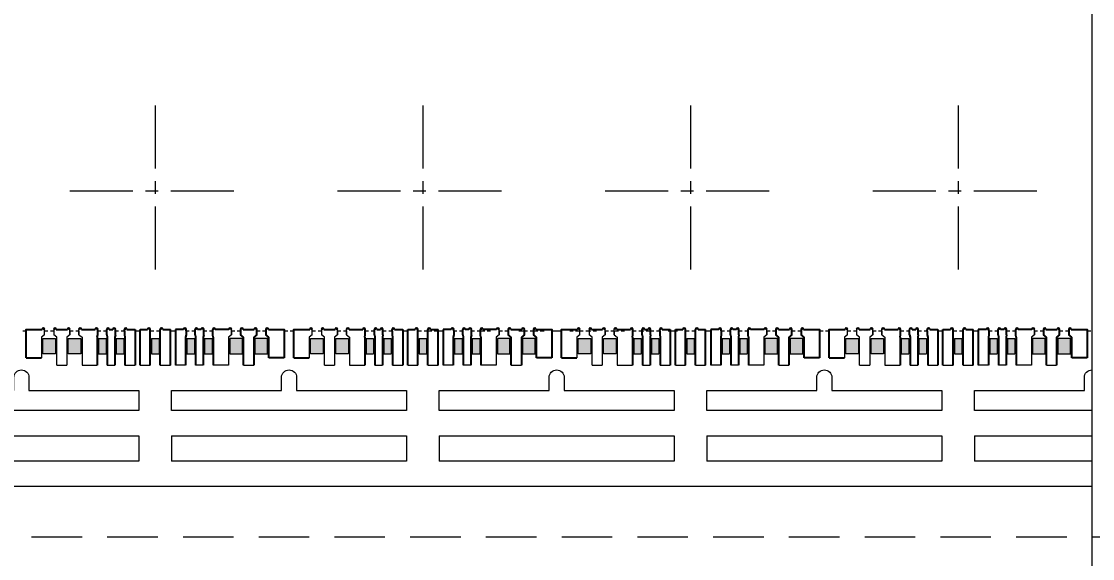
# Model space of a CAD drawing. Header units: millimetres. Extents: x 4026 to 4299, y 1527 to 1783.
# Drawn here: x 4145.64 to 4166.86, y 1671.79 to 1682.42 of the extents above; entities that cross this region are included whole.
import ezdxf

# ---------------------------------------------------------------- set-up
doc = ezdxf.new("R2010")
doc.units = ezdxf.units.MM
doc.linetypes.add('CENTER', pattern=[2, 1.25, -0.25, 0.25, -0.25])
doc.linetypes.add('HIDDEN', pattern=[0.375, 0.25, -0.125])
for name, color, linetype in [('1', 7, 'Continuous'), ('1D', 4, 'Continuous'), ('中心线', 1, 'CENTER')]:
    doc.layers.add(name, color=color, linetype=linetype)
doc.layers.add('AM_8', color=3, linetype='Continuous', lineweight=15)

msp = doc.modelspace()

# ---------------------------------------------------------------- hatches: boundary and pattern name
at = {"layer": 'AM_8', "linetype": 'ByBlock'}
h = msp.add_hatch(dxfattribs=at)
h.set_pattern_fill('GLASS', color=3, scale=0.002)
h.set_pattern_definition([(236.3099, (47.73048, 0.03556), (-0.050800067793, -0.101599977535), [0.018316194, -0.1648457968]), (236.3099, (47.731496, 0.032512), (-0.050800067793, -0.101599977535), [0.0109897164, -0.1721722744]), (236.3099, (47.7254, 0.032512), (-0.050800067793, -0.101599977535), [0.0109897164, -0.1721722744])])
h.paths.add_polyline_path([(4146.0681, 1675.8464), (4146.0681, 1676.1464), (4146.3181, 1676.1464), (4146.3181, 1675.8464)])
h.paths.add_polyline_path([(4146.5681, 1675.8464), (4146.5681, 1676.1464), (4146.8181, 1676.1464), (4146.8181, 1675.8464)])
h.paths.add_polyline_path([(4149.7681, 1676.1464), (4149.7681, 1675.8464), (4150.0181, 1675.8464), (4150.0181, 1676.1464)])
h.paths.add_polyline_path([(4150.2681, 1676.1464), (4150.2681, 1675.8464), (4150.5181, 1675.8464), (4150.5181, 1676.1464)])
h.paths.add_polyline_path([(4147.1681, 1676.1464), (4147.1681, 1675.8464), (4147.3181, 1675.8464), (4147.3181, 1676.1464)])
h.paths.add_polyline_path([(4147.5181, 1676.1464), (4147.5181, 1675.8464), (4147.6681, 1675.8464), (4147.6681, 1676.1464)])
h.paths.add_polyline_path([(4149.2681, 1676.1464), (4149.2681, 1675.8464), (4149.4181, 1675.8464), (4149.4181, 1676.1464)])
h.paths.add_polyline_path([(4148.9181, 1676.1464), (4148.9181, 1675.8464), (4149.0681, 1675.8464), (4149.0681, 1676.1464)])
h.paths.add_polyline_path([(4148.2181, 1676.1464), (4148.2181, 1675.8464), (4148.3681, 1675.8464), (4148.3681, 1676.1464)])
h = msp.add_hatch(dxfattribs=at)
h.set_pattern_fill('GLASS', color=3, scale=0.002)
h.set_pattern_definition([(236.3099, (53.03048, 0.03556), (-0.050800067793, -0.101599977535), [0.018316194, -0.1648457968]), (236.3099, (53.031496, 0.032512), (-0.050800067793, -0.101599977535), [0.0109897164, -0.1721722744]), (236.3099, (53.0254, 0.032512), (-0.050800067793, -0.101599977535), [0.0109897164, -0.1721722744])])
h.paths.add_polyline_path([(4151.3681, 1675.8464), (4151.3681, 1676.1464), (4151.6181, 1676.1464), (4151.6181, 1675.8464)])
h.paths.add_polyline_path([(4151.8681, 1675.8464), (4151.8681, 1676.1464), (4152.1181, 1676.1464), (4152.1181, 1675.8464)])
h.paths.add_polyline_path([(4155.0681, 1676.1464), (4155.0681, 1675.8464), (4155.3181, 1675.8464), (4155.3181, 1676.1464)])
h.paths.add_polyline_path([(4155.5681, 1676.1464), (4155.5681, 1675.8464), (4155.8181, 1675.8464), (4155.8181, 1676.1464)])
h.paths.add_polyline_path([(4152.4681, 1676.1464), (4152.4681, 1675.8464), (4152.6181, 1675.8464), (4152.6181, 1676.1464)])
h.paths.add_polyline_path([(4152.8181, 1676.1464), (4152.8181, 1675.8464), (4152.9681, 1675.8464), (4152.9681, 1676.1464)])
h.paths.add_polyline_path([(4154.5681, 1676.1464), (4154.5681, 1675.8464), (4154.7181, 1675.8464), (4154.7181, 1676.1464)])
h.paths.add_polyline_path([(4154.2181, 1676.1464), (4154.2181, 1675.8464), (4154.3681, 1675.8464), (4154.3681, 1676.1464)])
h.paths.add_polyline_path([(4153.5181, 1676.1464), (4153.5181, 1675.8464), (4153.6681, 1675.8464), (4153.6681, 1676.1464)])
h = msp.add_hatch(dxfattribs=at)
h.set_pattern_fill('GLASS', color=3, scale=0.002)
h.set_pattern_definition([(236.3099, (58.33048, 0.03556), (-0.050800067793, -0.101599977535), [0.018316194, -0.1648457968]), (236.3099, (58.331496, 0.032512), (-0.050800067793, -0.101599977535), [0.0109897164, -0.1721722744]), (236.3099, (58.3254, 0.032512), (-0.050800067793, -0.101599977535), [0.0109897164, -0.1721722744])])
h.paths.add_polyline_path([(4156.6681, 1675.8464), (4156.6681, 1676.1464), (4156.9181, 1676.1464), (4156.9181, 1675.8464)])
h.paths.add_polyline_path([(4157.1681, 1675.8464), (4157.1681, 1676.1464), (4157.4181, 1676.1464), (4157.4181, 1675.8464)])
h.paths.add_polyline_path([(4160.3681, 1676.1464), (4160.3681, 1675.8464), (4160.6181, 1675.8464), (4160.6181, 1676.1464)])
h.paths.add_polyline_path([(4160.8681, 1676.1464), (4160.8681, 1675.8464), (4161.1181, 1675.8464), (4161.1181, 1676.1464)])
h.paths.add_polyline_path([(4157.7681, 1676.1464), (4157.7681, 1675.8464), (4157.9181, 1675.8464), (4157.9181, 1676.1464)])
h.paths.add_polyline_path([(4158.1181, 1676.1464), (4158.1181, 1675.8464), (4158.2681, 1675.8464), (4158.2681, 1676.1464)])
h.paths.add_polyline_path([(4159.8681, 1676.1464), (4159.8681, 1675.8464), (4160.0181, 1675.8464), (4160.0181, 1676.1464)])
h.paths.add_polyline_path([(4159.5181, 1676.1464), (4159.5181, 1675.8464), (4159.6681, 1675.8464), (4159.6681, 1676.1464)])
h.paths.add_polyline_path([(4158.8181, 1676.1464), (4158.8181, 1675.8464), (4158.9681, 1675.8464), (4158.9681, 1676.1464)])
h = msp.add_hatch(dxfattribs=at)
h.set_pattern_fill('GLASS', color=3, scale=0.002)
h.set_pattern_definition([(236.3099, (63.63048, 0.03556), (-0.050800067793, -0.101599977535), [0.018316194, -0.1648457968]), (236.3099, (63.631496, 0.032512), (-0.050800067793, -0.101599977535), [0.0109897164, -0.1721722744]), (236.3099, (63.6254, 0.032512), (-0.050800067793, -0.101599977535), [0.0109897164, -0.1721722744])])
h.paths.add_polyline_path([(4161.9681, 1675.8464), (4161.9681, 1676.1464), (4162.2181, 1676.1464), (4162.2181, 1675.8464)])
h.paths.add_polyline_path([(4162.4681, 1675.8464), (4162.4681, 1676.1464), (4162.7181, 1676.1464), (4162.7181, 1675.8464)])
h.paths.add_polyline_path([(4165.6681, 1676.1464), (4165.6681, 1675.8464), (4165.9181, 1675.8464), (4165.9181, 1676.1464)])
h.paths.add_polyline_path([(4166.1681, 1676.1464), (4166.1681, 1675.8464), (4166.4181, 1675.8464), (4166.4181, 1676.1464)])
h.paths.add_polyline_path([(4163.0681, 1676.1464), (4163.0681, 1675.8464), (4163.2181, 1675.8464), (4163.2181, 1676.1464)])
h.paths.add_polyline_path([(4163.4181, 1676.1464), (4163.4181, 1675.8464), (4163.5681, 1675.8464), (4163.5681, 1676.1464)])
h.paths.add_polyline_path([(4165.1681, 1676.1464), (4165.1681, 1675.8464), (4165.3181, 1675.8464), (4165.3181, 1676.1464)])
h.paths.add_polyline_path([(4164.8181, 1676.1464), (4164.8181, 1675.8464), (4164.9681, 1675.8464), (4164.9681, 1676.1464)])
h.paths.add_polyline_path([(4164.1181, 1676.1464), (4164.1181, 1675.8464), (4164.2681, 1675.8464), (4164.2681, 1676.1464)])

# ---------------------------------------------------------------- linework, layer by layer
at = {"lineweight": 5}
for p, q in [((4146.1031, 1676.2214, 0.0291), (4146.0431, 1676.1714, 0.0291)), ((4146.1031, 1676.2214, 0.0291), (4146.1031, 1676.3264, 0.0291)), ((4146.2831, 1676.3264, 0.0291), (4146.2831, 1676.2214, 0.0291)), ((4146.3431, 1676.1714, 0.0291), (4146.2831, 1676.2214, 0.0291)), ((4146.6031, 1676.2214, 0.0291), (4146.5431, 1676.1714, 0.0291)), ((4146.6031, 1676.2214, 0.0291), (4146.6031, 1676.3264, 0.0291)), ((4146.6031, 1676.3014, 0.0291), (4146.6031, 1676.2214, 0.0291)), ((4146.7831, 1676.2214, 0.0291), (4146.7831, 1676.3264, 0.0291)), ((4146.7831, 1676.3014, 0.0291), (4146.7831, 1676.2214, 0.0291)), ((4146.7831, 1676.2214, 0.0291), (4146.8431, 1676.1714, 0.0291)), ((4149.8031, 1676.2214, 0.0291), (4149.7431, 1676.1714, 0.0291)), ((4149.8031, 1676.2214, 0.0291), (4149.8031, 1676.3264, 0.0291)), ((4149.8031, 1676.3014, 0.0291), (4149.8031, 1676.2214, 0.0291)), ((4151.4031, 1676.2214, 0.0291), (4151.3431, 1676.1714, 0.0291)), ((4151.4031, 1676.2214, 0.0291), (4151.4031, 1676.3264, 0.0291)), ((4151.5831, 1676.3264, 0.0291), (4151.5831, 1676.2214, 0.0291)), ((4151.6431, 1676.1714, 0.0291), (4151.5831, 1676.2214, 0.0291)), ((4151.9031, 1676.2214, 0.0291), (4151.8431, 1676.1714, 0.0291)), ((4151.9031, 1676.2214, 0.0291), (4151.9031, 1676.3264, 0.0291)), ((4151.9031, 1676.3014, 0.0291), (4151.9031, 1676.2214, 0.0291)), ((4152.0831, 1676.2214, 0.0291), (4152.0831, 1676.3264, 0.0291)), ((4152.0831, 1676.3014, 0.0291), (4152.0831, 1676.2214, 0.0291)), ((4152.0831, 1676.2214, 0.0291), (4152.1431, 1676.1714, 0.0291)), ((4155.1031, 1676.2214, 0.0291), (4155.0431, 1676.1714, 0.0291)), ((4155.1031, 1676.2214, 0.0291), (4155.1031, 1676.3264, 0.0291)), ((4155.1031, 1676.3014, 0.0291), (4155.1031, 1676.2214, 0.0291)), ((4156.7031, 1676.2214, 0.0291), (4156.6431, 1676.1714, 0.0291)), ((4156.7031, 1676.2214, 0.0291), (4156.7031, 1676.3264, 0.0291)), ((4156.8831, 1676.3264, 0.0291), (4156.8831, 1676.2214, 0.0291)), ((4156.9431, 1676.1714, 0.0291), (4156.8831, 1676.2214, 0.0291)), ((4157.2031, 1676.2214, 0.0291), (4157.1431, 1676.1714, 0.0291)), ((4157.2031, 1676.2214, 0.0291), (4157.2031, 1676.3264, 0.0291)), ((4157.2031, 1676.3014, 0.0291), (4157.2031, 1676.2214, 0.0291)), ((4157.3831, 1676.2214, 0.0291), (4157.3831, 1676.3264, 0.0291)), ((4157.3831, 1676.3014, 0.0291), (4157.3831, 1676.2214, 0.0291)), ((4157.3831, 1676.2214, 0.0291), (4157.4431, 1676.1714, 0.0291)), ((4160.4031, 1676.2214, 0.0291), (4160.3431, 1676.1714, 0.0291)), ((4160.4031, 1676.2214, 0.0291), (4160.4031, 1676.3264, 0.0291)), ((4160.4031, 1676.3014, 0.0291), (4160.4031, 1676.2214, 0.0291)), ((4162.0031, 1676.2214, 0.0291), (4161.9431, 1676.1714, 0.0291)), ((4162.0031, 1676.2214, 0.0291), (4162.0031, 1676.3264, 0.0291)), ((4162.1831, 1676.3264, 0.0291), (4162.1831, 1676.2214, 0.0291)), ((4162.2431, 1676.1714, 0.0291), (4162.1831, 1676.2214, 0.0291)), ((4162.5031, 1676.2214, 0.0291), (4162.4431, 1676.1714, 0.0291)), ((4162.5031, 1676.2214, 0.0291), (4162.5031, 1676.3264, 0.0291)), ((4162.5031, 1676.3014, 0.0291), (4162.5031, 1676.2214, 0.0291)), ((4162.6831, 1676.2214, 0.0291), (4162.6831, 1676.3264, 0.0291)), ((4162.6831, 1676.3014, 0.0291), (4162.6831, 1676.2214, 0.0291)), ((4162.6831, 1676.2214, 0.0291), (4162.7431, 1676.1714, 0.0291)), ((4165.7031, 1676.2214, 0.0291), (4165.6431, 1676.1714, 0.0291)), ((4165.7031, 1676.2214, 0.0291), (4165.7031, 1676.3264, 0.0291)), ((4165.7031, 1676.3014, 0.0291), (4165.7031, 1676.2214, 0.0291)), ((4146.0431, 1676.1714, 0.0291), (4146.0431, 1675.7686, 0.0291)), ((4146.3431, 1675.6214, 0.0291), (4146.3431, 1676.1714, 0.0291)), ((4146.5431, 1676.1714, 0.0291), (4146.5431, 1675.6214, 0.0291)), ((4146.8431, 1676.1714, 0.0291), (4146.8431, 1675.6214, 0.0291)), ((4149.7431, 1676.1714, 0.0291), (4149.7431, 1675.6214, 0.0291)), ((4151.3431, 1676.1714, 0.0291), (4151.3431, 1675.7686, 0.0291)), ((4151.6431, 1675.6214, 0.0291), (4151.6431, 1676.1714, 0.0291)), ((4151.8431, 1676.1714, 0.0291), (4151.8431, 1675.6214, 0.0291)), ((4152.1431, 1676.1714, 0.0291), (4152.1431, 1675.6214, 0.0291)), ((4155.0431, 1676.1714, 0.0291), (4155.0431, 1675.6214, 0.0291)), ((4156.6431, 1676.1714, 0.0291), (4156.6431, 1675.7686, 0.0291)), ((4156.9431, 1675.6214, 0.0291), (4156.9431, 1676.1714, 0.0291)), ((4157.1431, 1676.1714, 0.0291), (4157.1431, 1675.6214, 0.0291)), ((4157.4431, 1676.1714, 0.0291), (4157.4431, 1675.6214, 0.0291)), ((4160.3431, 1676.1714, 0.0291), (4160.3431, 1675.6214, 0.0291)), ((4161.9431, 1676.1714, 0.0291), (4161.9431, 1675.7686, 0.0291)), ((4162.2431, 1675.6214, 0.0291), (4162.2431, 1676.1714, 0.0291)), ((4162.4431, 1676.1714, 0.0291), (4162.4431, 1675.6214, 0.0291)), ((4162.7431, 1676.1714, 0.0291), (4162.7431, 1675.6214, 0.0291)), ((4165.6431, 1676.1714, 0.0291), (4165.6431, 1675.6214, 0.0291)), ((4146.3431, 1675.6214, 0.0291), (4146.5431, 1675.6214, 0.0291)), ((4146.8431, 1675.6214, 0.0291), (4147.1431, 1675.6214, 0.0291)), ((4147.3431, 1675.6214, 0.0291), (4147.4931, 1675.6214, 0.0291)), ((4147.6931, 1675.6214, 0.0291), (4147.8931, 1675.6214, 0.0291)), ((4147.9931, 1675.6214, 0.0291), (4148.1931, 1675.6214, 0.0291)), ((4148.3931, 1675.6214, 0.0291), (4148.5931, 1675.6214, 0.0291)), ((4148.8931, 1675.6214, 0.0291), (4148.6931, 1675.6214, 0.0291)), ((4149.2431, 1675.6214, 0.0291), (4149.0931, 1675.6214, 0.0291)), ((4149.7431, 1675.6214, 0.0291), (4149.4431, 1675.6214, 0.0291)), ((4150.0431, 1675.6214, 0.0291), (4150.2431, 1675.6214, 0.0291)), ((4151.6431, 1675.6214, 0.0291), (4151.8431, 1675.6214, 0.0291)), ((4152.1431, 1675.6214, 0.0291), (4152.4431, 1675.6214, 0.0291)), ((4152.6431, 1675.6214, 0.0291), (4152.7931, 1675.6214, 0.0291)), ((4152.9931, 1675.6214, 0.0291), (4153.1931, 1675.6214, 0.0291)), ((4153.2931, 1675.6214, 0.0291), (4153.4931, 1675.6214, 0.0291)), ((4153.6931, 1675.6214, 0.0291), (4153.8931, 1675.6214, 0.0291)), ((4154.1931, 1675.6214, 0.0291), (4153.9931, 1675.6214, 0.0291)), ((4154.5431, 1675.6214, 0.0291), (4154.3931, 1675.6214, 0.0291)), ((4155.0431, 1675.6214, 0.0291), (4154.7431, 1675.6214, 0.0291)), ((4155.3431, 1675.6214, 0.0291), (4155.5431, 1675.6214, 0.0291)), ((4156.9431, 1675.6214, 0.0291), (4157.1431, 1675.6214, 0.0291)), ((4157.4431, 1675.6214, 0.0291), (4157.7431, 1675.6214, 0.0291)), ((4157.9431, 1675.6214, 0.0291), (4158.0931, 1675.6214, 0.0291)), ((4158.2931, 1675.6214, 0.0291), (4158.4931, 1675.6214, 0.0291)), ((4158.5931, 1675.6214, 0.0291), (4158.7931, 1675.6214, 0.0291)), ((4158.9931, 1675.6214, 0.0291), (4159.1931, 1675.6214, 0.0291)), ((4159.4931, 1675.6214, 0.0291), (4159.2931, 1675.6214, 0.0291)), ((4159.8431, 1675.6214, 0.0291), (4159.6931, 1675.6214, 0.0291)), ((4160.3431, 1675.6214, 0.0291), (4160.0431, 1675.6214, 0.0291)), ((4160.6431, 1675.6214, 0.0291), (4160.8431, 1675.6214, 0.0291)), ((4162.2431, 1675.6214, 0.0291), (4162.4431, 1675.6214, 0.0291)), ((4162.7431, 1675.6214, 0.0291), (4163.0431, 1675.6214, 0.0291)), ((4163.2431, 1675.6214, 0.0291), (4163.3931, 1675.6214, 0.0291)), ((4163.5931, 1675.6214, 0.0291), (4163.7931, 1675.6214, 0.0291)), ((4163.8931, 1675.6214, 0.0291), (4164.0931, 1675.6214, 0.0291)), ((4164.2931, 1675.6214, 0.0291), (4164.4931, 1675.6214, 0.0291)), ((4164.7931, 1675.6214, 0.0291), (4164.5931, 1675.6214, 0.0291)), ((4165.1431, 1675.6214, 0.0291), (4164.9931, 1675.6214, 0.0291)), ((4165.6431, 1675.6214, 0.0291), (4165.3431, 1675.6214, 0.0291)), ((4165.9431, 1675.6214, 0.0291), (4166.1431, 1675.6214, 0.0291))]:
    msp.add_line(p, q, dxfattribs=at)
at = {"color": 0}
for p, q in [((4147.1431, 1676.1714, 0.0291), (4147.1531, 1676.2214, 0.0291)), ((4147.1531, 1676.2214, 0.0291), (4147.1531, 1676.3014, 0.0291)), ((4147.3331, 1676.2214, 0.0291), (4147.3431, 1676.1714, 0.0291)), ((4147.5031, 1676.2214, 0.0291), (4147.4931, 1676.1714, 0.0291)), ((4147.6831, 1676.3014, 0.0291), (4147.6831, 1676.2214, 0.0291)), ((4147.6831, 1676.2214, 0.0291), (4147.6931, 1676.1714, 0.0291)), ((4147.9931, 1675.6214, 0.0291), (4147.9931, 1676.3264, 0.0291)), ((4148.1931, 1675.6214, 0.0291), (4148.1931, 1676.3264, 0.0291)), ((4148.3931, 1675.6214, 0.0291), (4148.3931, 1676.3264, 0.0291)), ((4148.5931, 1675.6214, 0.0291), (4148.5931, 1676.3264, 0.0291)), ((4148.9031, 1676.2214, 0.0291), (4148.8931, 1676.1714, 0.0291)), ((4148.9031, 1676.3014, 0.0291), (4148.9031, 1676.2214, 0.0291)), ((4149.0831, 1676.2214, 0.0291), (4149.0931, 1676.1714, 0.0291)), ((4149.2531, 1676.2214, 0.0291), (4149.2431, 1676.1714, 0.0291)), ((4149.4331, 1676.2214, 0.0291), (4149.4331, 1676.3014, 0.0291)), ((4149.4431, 1676.1714, 0.0291), (4149.4331, 1676.2214, 0.0291)), ((4149.9831, 1676.3264, 0.0291), (4149.9831, 1676.2214, 0.0291)), ((4150.3031, 1676.2214, 0.0291), (4150.3031, 1676.3264, 0.0291)), ((4150.4831, 1676.3264, 0.0291), (4150.4831, 1676.2214, 0.0291)), ((4152.4431, 1676.1714, 0.0291), (4152.4531, 1676.2214, 0.0291)), ((4152.4531, 1676.2214, 0.0291), (4152.4531, 1676.3014, 0.0291)), ((4152.6331, 1676.2214, 0.0291), (4152.6431, 1676.1714, 0.0291)), ((4152.8031, 1676.2214, 0.0291), (4152.7931, 1676.1714, 0.0291)), ((4152.9831, 1676.3014, 0.0291), (4152.9831, 1676.2214, 0.0291)), ((4152.9831, 1676.2214, 0.0291), (4152.9931, 1676.1714, 0.0291)), ((4153.2931, 1675.6214, 0.0291), (4153.2931, 1676.3264, 0.0291)), ((4153.4931, 1675.6214, 0.0291), (4153.4931, 1676.3264, 0.0291)), ((4153.6931, 1675.6214, 0.0291), (4153.6931, 1676.3264, 0.0291)), ((4153.8931, 1675.6214, 0.0291), (4153.8931, 1676.3264, 0.0291)), ((4154.2031, 1676.2214, 0.0291), (4154.1931, 1676.1714, 0.0291)), ((4154.2031, 1676.3014, 0.0291), (4154.2031, 1676.2214, 0.0291)), ((4154.3831, 1676.2214, 0.0291), (4154.3931, 1676.1714, 0.0291)), ((4154.5531, 1676.2214, 0.0291), (4154.5431, 1676.1714, 0.0291)), ((4154.7331, 1676.2214, 0.0291), (4154.7331, 1676.3014, 0.0291)), ((4154.7431, 1676.1714, 0.0291), (4154.7331, 1676.2214, 0.0291)), ((4155.2831, 1676.3264, 0.0291), (4155.2831, 1676.2214, 0.0291)), ((4155.6031, 1676.2214, 0.0291), (4155.6031, 1676.3264, 0.0291)), ((4155.7831, 1676.3264, 0.0291), (4155.7831, 1676.2214, 0.0291)), ((4157.7431, 1676.1714, 0.0291), (4157.7531, 1676.2214, 0.0291)), ((4157.7531, 1676.2214, 0.0291), (4157.7531, 1676.3014, 0.0291)), ((4157.9331, 1676.2214, 0.0291), (4157.9431, 1676.1714, 0.0291)), ((4158.1031, 1676.2214, 0.0291), (4158.0931, 1676.1714, 0.0291)), ((4158.2831, 1676.3014, 0.0291), (4158.2831, 1676.2214, 0.0291)), ((4158.2831, 1676.2214, 0.0291), (4158.2931, 1676.1714, 0.0291)), ((4158.5931, 1675.6214, 0.0291), (4158.5931, 1676.3264, 0.0291)), ((4158.7931, 1675.6214, 0.0291), (4158.7931, 1676.3264, 0.0291)), ((4158.9931, 1675.6214, 0.0291), (4158.9931, 1676.3264, 0.0291)), ((4159.1931, 1675.6214, 0.0291), (4159.1931, 1676.3264, 0.0291)), ((4159.5031, 1676.2214, 0.0291), (4159.4931, 1676.1714, 0.0291)), ((4159.5031, 1676.3014, 0.0291), (4159.5031, 1676.2214, 0.0291)), ((4159.6831, 1676.2214, 0.0291), (4159.6931, 1676.1714, 0.0291)), ((4159.8531, 1676.2214, 0.0291), (4159.8431, 1676.1714, 0.0291)), ((4160.0331, 1676.2214, 0.0291), (4160.0331, 1676.3014, 0.0291)), ((4160.0431, 1676.1714, 0.0291), (4160.0331, 1676.2214, 0.0291)), ((4160.5831, 1676.3264, 0.0291), (4160.5831, 1676.2214, 0.0291)), ((4160.9031, 1676.2214, 0.0291), (4160.9031, 1676.3264, 0.0291)), ((4161.0831, 1676.3264, 0.0291), (4161.0831, 1676.2214, 0.0291)), ((4163.0431, 1676.1714, 0.0291), (4163.0531, 1676.2214, 0.0291)), ((4163.0531, 1676.2214, 0.0291), (4163.0531, 1676.3014, 0.0291)), ((4163.2331, 1676.2214, 0.0291), (4163.2431, 1676.1714, 0.0291)), ((4163.4031, 1676.2214, 0.0291), (4163.3931, 1676.1714, 0.0291)), ((4163.5831, 1676.3014, 0.0291), (4163.5831, 1676.2214, 0.0291)), ((4163.5831, 1676.2214, 0.0291), (4163.5931, 1676.1714, 0.0291)), ((4163.8931, 1675.6214, 0.0291), (4163.8931, 1676.3264, 0.0291)), ((4164.0931, 1675.6214, 0.0291), (4164.0931, 1676.3264, 0.0291)), ((4164.2931, 1675.6214, 0.0291), (4164.2931, 1676.3264, 0.0291)), ((4164.4931, 1675.6214, 0.0291), (4164.4931, 1676.3264, 0.0291)), ((4164.8031, 1676.2214, 0.0291), (4164.7931, 1676.1714, 0.0291)), ((4164.8031, 1676.3014, 0.0291), (4164.8031, 1676.2214, 0.0291)), ((4164.9831, 1676.2214, 0.0291), (4164.9931, 1676.1714, 0.0291)), ((4165.1531, 1676.2214, 0.0291), (4165.1431, 1676.1714, 0.0291)), ((4165.3331, 1676.2214, 0.0291), (4165.3331, 1676.3014, 0.0291)), ((4165.3431, 1676.1714, 0.0291), (4165.3331, 1676.2214, 0.0291)), ((4165.8831, 1676.3264, 0.0291), (4165.8831, 1676.2214, 0.0291)), ((4166.2031, 1676.2214, 0.0291), (4166.2031, 1676.3264, 0.0291)), ((4166.3831, 1676.3264, 0.0291), (4166.3831, 1676.2214, 0.0291)), ((4147.1431, 1676.1714, 0.0291), (4147.1431, 1675.6214, 0.0291)), ((4147.3431, 1676.1714, 0.0291), (4147.3431, 1675.6214, 0.0291)), ((4147.4931, 1676.1714, 0.0291), (4147.4931, 1675.6214, 0.0291)), ((4147.6931, 1676.1714, 0.0291), (4147.6931, 1675.6214, 0.0291)), ((4148.8931, 1676.1714, 0.0291), (4148.8931, 1675.6214, 0.0291)), ((4149.0931, 1676.1714, 0.0291), (4149.0931, 1675.6214, 0.0291)), ((4149.2431, 1676.1714, 0.0291), (4149.2431, 1675.6214, 0.0291)), ((4149.4431, 1676.1714, 0.0291), (4149.4431, 1675.6214, 0.0291)), ((4152.4431, 1676.1714, 0.0291), (4152.4431, 1675.6214, 0.0291)), ((4152.6431, 1676.1714, 0.0291), (4152.6431, 1675.6214, 0.0291)), ((4152.7931, 1676.1714, 0.0291), (4152.7931, 1675.6214, 0.0291)), ((4152.9931, 1676.1714, 0.0291), (4152.9931, 1675.6214, 0.0291)), ((4154.1931, 1676.1714, 0.0291), (4154.1931, 1675.6214, 0.0291)), ((4154.3931, 1676.1714, 0.0291), (4154.3931, 1675.6214, 0.0291)), ((4154.5431, 1676.1714, 0.0291), (4154.5431, 1675.6214, 0.0291)), ((4154.7431, 1676.1714, 0.0291), (4154.7431, 1675.6214, 0.0291)), ((4157.7431, 1676.1714, 0.0291), (4157.7431, 1675.6214, 0.0291)), ((4157.9431, 1676.1714, 0.0291), (4157.9431, 1675.6214, 0.0291)), ((4158.0931, 1676.1714, 0.0291), (4158.0931, 1675.6214, 0.0291)), ((4158.2931, 1676.1714, 0.0291), (4158.2931, 1675.6214, 0.0291)), ((4159.4931, 1676.1714, 0.0291), (4159.4931, 1675.6214, 0.0291)), ((4159.6931, 1676.1714, 0.0291), (4159.6931, 1675.6214, 0.0291)), ((4159.8431, 1676.1714, 0.0291), (4159.8431, 1675.6214, 0.0291)), ((4160.0431, 1676.1714, 0.0291), (4160.0431, 1675.6214, 0.0291)), ((4163.0431, 1676.1714, 0.0291), (4163.0431, 1675.6214, 0.0291)), ((4163.2431, 1676.1714, 0.0291), (4163.2431, 1675.6214, 0.0291)), ((4163.3931, 1676.1714, 0.0291), (4163.3931, 1675.6214, 0.0291)), ((4163.5931, 1676.1714, 0.0291), (4163.5931, 1675.6214, 0.0291)), ((4164.7931, 1676.1714, 0.0291), (4164.7931, 1675.6214, 0.0291)), ((4164.9931, 1676.1714, 0.0291), (4164.9931, 1675.6214, 0.0291)), ((4165.1431, 1676.1714, 0.0291), (4165.1431, 1675.6214, 0.0291)), ((4165.3431, 1676.1714, 0.0291), (4165.3431, 1675.6214, 0.0291))]:
    msp.add_line(p, q, dxfattribs=at)
for p, q in [((4147.1531, 1676.3014, 0.0291), (4147.1531, 1676.3264, 0.0291)), ((4147.3331, 1676.2214, 0.0291), (4147.3331, 1676.3264, 0.0291)), ((4147.5031, 1676.2214, 0.0291), (4147.5031, 1676.3264, 0.0291)), ((4147.6831, 1676.3014, 0.0291), (4147.6831, 1676.3264, 0.0291)), ((4148.9031, 1676.3014, 0.0291), (4148.9031, 1676.3264, 0.0291)), ((4149.0831, 1676.2214, 0.0291), (4149.0831, 1676.3264, 0.0291)), ((4149.2531, 1676.2214, 0.0291), (4149.2531, 1676.3264, 0.0291)), ((4149.4331, 1676.3014, 0.0291), (4149.4331, 1676.3264, 0.0291)), ((4150.0431, 1676.1714, 0.0291), (4149.9831, 1676.2214, 0.0291)), ((4150.3031, 1676.2214, 0.0291), (4150.2431, 1676.1714, 0.0291)), ((4150.5431, 1676.1714, 0.0291), (4150.4831, 1676.2214, 0.0291)), ((4152.4531, 1676.3014, 0.0291), (4152.4531, 1676.3264, 0.0291)), ((4152.6331, 1676.2214, 0.0291), (4152.6331, 1676.3264, 0.0291)), ((4152.8031, 1676.2214, 0.0291), (4152.8031, 1676.3264, 0.0291)), ((4152.9831, 1676.3014, 0.0291), (4152.9831, 1676.3264, 0.0291)), ((4154.2031, 1676.3014, 0.0291), (4154.2031, 1676.3264, 0.0291)), ((4154.3831, 1676.2214, 0.0291), (4154.3831, 1676.3264, 0.0291)), ((4154.5531, 1676.2214, 0.0291), (4154.5531, 1676.3264, 0.0291)), ((4154.7331, 1676.3014, 0.0291), (4154.7331, 1676.3264, 0.0291)), ((4155.3431, 1676.1714, 0.0291), (4155.2831, 1676.2214, 0.0291)), ((4155.6031, 1676.2214, 0.0291), (4155.5431, 1676.1714, 0.0291)), ((4155.8431, 1676.1714, 0.0291), (4155.7831, 1676.2214, 0.0291)), ((4157.7531, 1676.3014, 0.0291), (4157.7531, 1676.3264, 0.0291)), ((4157.9331, 1676.2214, 0.0291), (4157.9331, 1676.3264, 0.0291)), ((4158.1031, 1676.2214, 0.0291), (4158.1031, 1676.3264, 0.0291)), ((4158.2831, 1676.3014, 0.0291), (4158.2831, 1676.3264, 0.0291)), ((4159.5031, 1676.3014, 0.0291), (4159.5031, 1676.3264, 0.0291)), ((4159.6831, 1676.2214, 0.0291), (4159.6831, 1676.3264, 0.0291)), ((4159.8531, 1676.2214, 0.0291), (4159.8531, 1676.3264, 0.0291)), ((4160.0331, 1676.3014, 0.0291), (4160.0331, 1676.3264, 0.0291)), ((4160.6431, 1676.1714, 0.0291), (4160.5831, 1676.2214, 0.0291)), ((4160.9031, 1676.2214, 0.0291), (4160.8431, 1676.1714, 0.0291)), ((4161.1431, 1676.1714, 0.0291), (4161.0831, 1676.2214, 0.0291)), ((4163.0531, 1676.3014, 0.0291), (4163.0531, 1676.3264, 0.0291)), ((4163.2331, 1676.2214, 0.0291), (4163.2331, 1676.3264, 0.0291)), ((4163.4031, 1676.2214, 0.0291), (4163.4031, 1676.3264, 0.0291)), ((4163.5831, 1676.3014, 0.0291), (4163.5831, 1676.3264, 0.0291)), ((4164.8031, 1676.3014, 0.0291), (4164.8031, 1676.3264, 0.0291)), ((4164.9831, 1676.2214, 0.0291), (4164.9831, 1676.3264, 0.0291)), ((4165.1531, 1676.2214, 0.0291), (4165.1531, 1676.3264, 0.0291)), ((4165.3331, 1676.3014, 0.0291), (4165.3331, 1676.3264, 0.0291)), ((4165.9431, 1676.1714, 0.0291), (4165.8831, 1676.2214, 0.0291)), ((4166.2031, 1676.2214, 0.0291), (4166.1431, 1676.1714, 0.0291)), ((4166.4431, 1676.1714, 0.0291), (4166.3831, 1676.2214, 0.0291)), ((4150.0431, 1675.6214, 0.0291), (4150.0431, 1676.1714, 0.0291)), ((4150.2431, 1676.1714, 0.0291), (4150.2431, 1675.6214, 0.0291)), ((4150.5431, 1675.7686, 0.0291), (4150.5431, 1676.1714, 0.0291)), ((4155.3431, 1675.6214, 0.0291), (4155.3431, 1676.1714, 0.0291)), ((4155.5431, 1676.1714, 0.0291), (4155.5431, 1675.6214, 0.0291)), ((4155.8431, 1675.7686, 0.0291), (4155.8431, 1676.1714, 0.0291)), ((4160.6431, 1675.6214, 0.0291), (4160.6431, 1676.1714, 0.0291)), ((4160.8431, 1676.1714, 0.0291), (4160.8431, 1675.6214, 0.0291)), ((4161.1431, 1675.7686, 0.0291), (4161.1431, 1676.1714, 0.0291)), ((4165.9431, 1675.6214, 0.0291), (4165.9431, 1676.1714, 0.0291)), ((4166.1431, 1676.1714, 0.0291), (4166.1431, 1675.6214, 0.0291)), ((4166.4431, 1675.7686, 0.0291), (4166.4431, 1676.1714, 0.0291)), ((4145.7381, 1675.7686, 0.0291), (4146.0431, 1675.7686, 0.0291)), ((4150.8481, 1675.7686, 0.0291), (4150.5431, 1675.7686, 0.0291)), ((4151.0381, 1675.7686, 0.0291), (4151.3431, 1675.7686, 0.0291)), ((4156.1481, 1675.7686, 0.0291), (4155.8431, 1675.7686, 0.0291)), ((4156.3381, 1675.7686, 0.0291), (4156.6431, 1675.7686, 0.0291)), ((4161.4481, 1675.7686, 0.0291), (4161.1431, 1675.7686, 0.0291)), ((4161.6381, 1675.7686, 0.0291), (4161.9431, 1675.7686, 0.0291)), ((4166.7481, 1675.7686, 0.0291), (4166.4431, 1675.7686, 0.0291))]:
    msp.add_line(p, q)
at = {"color": 0, "elevation": 0.0291}
for points in [[(4145.7381, 1675.7686), (4145.7381, 1676.3264), (4146.0531, 1676.3264)], [(4146.3331, 1676.3264), (4146.5531, 1676.3264)], [(4146.8331, 1676.3264), (4147.1031, 1676.3264)], [(4147.3831, 1676.3264), (4147.4531, 1676.3264)], [(4147.7331, 1676.3264), (4147.8931, 1676.3264)], [(4147.8931, 1676.3264), (4147.8931, 1675.6214)], [(4147.9931, 1676.3264), (4148.1431, 1676.3264)], [(4148.4431, 1676.3264), (4148.5931, 1676.3264)], [(4148.6931, 1676.3264), (4148.6931, 1675.6214)], [(4148.8531, 1676.3264), (4148.6931, 1676.3264)], [(4149.2031, 1676.3264), (4149.1331, 1676.3264)], [(4149.7531, 1676.3264), (4149.4831, 1676.3264)], [(4150.0331, 1676.3264), (4150.2531, 1676.3264)], [(4150.5331, 1676.3264), (4150.8481, 1676.3264), (4150.8481, 1675.7686)], [(4151.0381, 1675.7686), (4151.0381, 1676.3264), (4151.3531, 1676.3264)], [(4151.6331, 1676.3264), (4151.8531, 1676.3264)], [(4152.1331, 1676.3264), (4152.4031, 1676.3264)], [(4152.6831, 1676.3264), (4152.7531, 1676.3264)], [(4153.0331, 1676.3264), (4153.1931, 1676.3264)], [(4153.1931, 1676.3264), (4153.1931, 1675.6214)], [(4153.2931, 1676.3264), (4153.4431, 1676.3264)], [(4153.7431, 1676.3264), (4153.8931, 1676.3264)], [(4153.9931, 1676.3264), (4153.9931, 1675.6214)], [(4154.1531, 1676.3264), (4153.9931, 1676.3264)], [(4154.5031, 1676.3264), (4154.4331, 1676.3264)], [(4155.0531, 1676.3264), (4154.7831, 1676.3264)], [(4155.3331, 1676.3264), (4155.5531, 1676.3264)], [(4155.8331, 1676.3264), (4156.1481, 1676.3264), (4156.1481, 1675.7686)], [(4156.3381, 1675.7686), (4156.3381, 1676.3264), (4156.6531, 1676.3264)], [(4156.9331, 1676.3264), (4157.1531, 1676.3264)], [(4157.4331, 1676.3264), (4157.7031, 1676.3264)], [(4157.9831, 1676.3264), (4158.0531, 1676.3264)], [(4158.3331, 1676.3264), (4158.4931, 1676.3264)], [(4158.4931, 1676.3264), (4158.4931, 1675.6214)], [(4158.5931, 1676.3264), (4158.7431, 1676.3264)], [(4159.0431, 1676.3264), (4159.1931, 1676.3264)], [(4159.2931, 1676.3264), (4159.2931, 1675.6214)], [(4159.4531, 1676.3264), (4159.2931, 1676.3264)], [(4159.8031, 1676.3264), (4159.7331, 1676.3264)], [(4160.3531, 1676.3264), (4160.0831, 1676.3264)], [(4160.6331, 1676.3264), (4160.8531, 1676.3264)], [(4161.1331, 1676.3264), (4161.4481, 1676.3264), (4161.4481, 1675.7686)], [(4161.6381, 1675.7686), (4161.6381, 1676.3264), (4161.9531, 1676.3264)], [(4162.2331, 1676.3264), (4162.4531, 1676.3264)], [(4162.7331, 1676.3264), (4163.0031, 1676.3264)], [(4163.2831, 1676.3264), (4163.3531, 1676.3264)], [(4163.6331, 1676.3264), (4163.7931, 1676.3264)], [(4163.7931, 1676.3264), (4163.7931, 1675.6214)], [(4163.8931, 1676.3264), (4164.0431, 1676.3264)], [(4164.3431, 1676.3264), (4164.4931, 1676.3264)], [(4164.5931, 1676.3264), (4164.5931, 1675.6214)], [(4164.7531, 1676.3264), (4164.5931, 1676.3264)], [(4165.1031, 1676.3264), (4165.0331, 1676.3264)], [(4165.6531, 1676.3264), (4165.3831, 1676.3264)], [(4165.9331, 1676.3264), (4166.1531, 1676.3264)], [(4166.4331, 1676.3264), (4166.7481, 1676.3264), (4166.7481, 1675.7686)]]:
    msp.add_lwpolyline(points, dxfattribs=at)
for centre in [(4146.0781, 1676.3264, 0.0291), (4146.3081, 1676.3264, 0.0291), (4146.5781, 1676.3264, 0.0291), (4146.8081, 1676.3264, 0.0291), (4147.1281, 1676.3264, 0.0291), (4147.3581, 1676.3264, 0.0291), (4147.4781, 1676.3264, 0.0291), (4147.7081, 1676.3264, 0.0291), (4148.1681, 1676.3264, 0.0291), (4148.4181, 1676.3264, 0.0291), (4148.8781, 1676.3264, 0.0291), (4149.1081, 1676.3264, 0.0291), (4149.2281, 1676.3264, 0.0291), (4149.4581, 1676.3264, 0.0291), (4149.7781, 1676.3264, 0.0291), (4150.0081, 1676.3264, 0.0291), (4150.2781, 1676.3264, 0.0291), (4150.5081, 1676.3264, 0.0291), (4151.3781, 1676.3264, 0.0291), (4151.6081, 1676.3264, 0.0291), (4151.8781, 1676.3264, 0.0291), (4152.1081, 1676.3264, 0.0291), (4152.4281, 1676.3264, 0.0291), (4152.6581, 1676.3264, 0.0291), (4152.7781, 1676.3264, 0.0291), (4153.0081, 1676.3264, 0.0291), (4153.4681, 1676.3264, 0.0291), (4153.7181, 1676.3264, 0.0291), (4154.1781, 1676.3264, 0.0291), (4154.4081, 1676.3264, 0.0291), (4154.5281, 1676.3264, 0.0291), (4154.7581, 1676.3264, 0.0291), (4155.0781, 1676.3264, 0.0291), (4155.3081, 1676.3264, 0.0291), (4155.5781, 1676.3264, 0.0291), (4155.8081, 1676.3264, 0.0291), (4156.6781, 1676.3264, 0.0291), (4156.9081, 1676.3264, 0.0291), (4157.1781, 1676.3264, 0.0291), (4157.4081, 1676.3264, 0.0291), (4157.7281, 1676.3264, 0.0291), (4157.9581, 1676.3264, 0.0291), (4158.0781, 1676.3264, 0.0291), (4158.3081, 1676.3264, 0.0291), (4158.7681, 1676.3264, 0.0291), (4159.0181, 1676.3264, 0.0291), (4159.4781, 1676.3264, 0.0291), (4159.7081, 1676.3264, 0.0291), (4159.8281, 1676.3264, 0.0291), (4160.0581, 1676.3264, 0.0291), (4160.3781, 1676.3264, 0.0291), (4160.6081, 1676.3264, 0.0291), (4160.8781, 1676.3264, 0.0291), (4161.1081, 1676.3264, 0.0291), (4161.9781, 1676.3264, 0.0291), (4162.2081, 1676.3264, 0.0291), (4162.4781, 1676.3264, 0.0291), (4162.7081, 1676.3264, 0.0291), (4163.0281, 1676.3264, 0.0291), (4163.2581, 1676.3264, 0.0291), (4163.3781, 1676.3264, 0.0291), (4163.6081, 1676.3264, 0.0291), (4164.0681, 1676.3264, 0.0291), (4164.3181, 1676.3264, 0.0291), (4164.7781, 1676.3264, 0.0291), (4165.0081, 1676.3264, 0.0291), (4165.1281, 1676.3264, 0.0291), (4165.3581, 1676.3264, 0.0291), (4165.6781, 1676.3264, 0.0291), (4165.9081, 1676.3264, 0.0291), (4166.1781, 1676.3264, 0.0291), (4166.4081, 1676.3264, 0.0291)]:
    msp.add_arc(centre, 0.025, 0, 180)
at = {"layer": '1', "lineweight": 5}
for p, q in [((4147.9681, 1674.2214, 0.0291), (4147.9681, 1673.7214, 0.0291)), ((4148.6181, 1674.2214, 0.0291), (4148.6181, 1673.7214, 0.0291)), ((4153.2681, 1674.2214, 0.0291), (4153.2681, 1673.7214, 0.0291)), ((4153.9181, 1674.2214, 0.0291), (4153.9181, 1673.7214, 0.0291)), ((4158.5681, 1674.2214, 0.0291), (4158.5681, 1673.7214, 0.0291)), ((4159.2181, 1674.2214, 0.0291), (4159.2181, 1673.7214, 0.0291)), ((4163.8681, 1674.2214, 0.0291), (4163.8681, 1673.7214, 0.0291)), ((4164.5181, 1674.2214, 0.0291), (4164.5181, 1673.7214, 0.0291))]:
    msp.add_line(p, q, dxfattribs=at)
at = {"layer": '1', "lineweight": 5, "elevation": 0.0291}
for points in [[(4145.4931, 1675.3764, -1), (4145.7931, 1675.3764), (4145.7931, 1675.1214), (4147.9681, 1675.1214), (4147.9681, 1674.7214), (4143.3181, 1674.7214), (4143.3181, 1675.1214), (4145.4931, 1675.1214)], [(4150.7931, 1675.3764, -1), (4151.0931, 1675.3764), (4151.0931, 1675.1214), (4153.2681, 1675.1214), (4153.2681, 1674.7214), (4148.6181, 1674.7214), (4148.6181, 1675.1214), (4150.7931, 1675.1214)], [(4156.0931, 1675.3764, -1), (4156.3931, 1675.3764), (4156.3931, 1675.1214), (4158.5681, 1675.1214), (4158.5681, 1674.7214), (4153.9181, 1674.7214), (4153.9181, 1675.1214), (4156.0931, 1675.1214)], [(4161.3931, 1675.3764, -1), (4161.6931, 1675.3764), (4161.6931, 1675.1214), (4163.8681, 1675.1214), (4163.8681, 1674.7214), (4159.2181, 1674.7214), (4159.2181, 1675.1214), (4161.3931, 1675.1214)]]:
    msp.add_lwpolyline(points, format="xyb", close=True, dxfattribs=at)
msp.add_lwpolyline([(4166.8431, 1674.7214), (4164.5181, 1674.7214), (4164.5181, 1675.1214), (4166.6931, 1675.1214), (4166.6931, 1675.3764, -0.4142136), (4166.8431, 1675.5264, -0.4142136)], format="xyb", dxfattribs=at)
for points in [[(4143.3181, 1674.2214), (4147.9681, 1674.2214)], [(4148.6181, 1674.2214), (4153.2681, 1674.2214)], [(4153.9181, 1674.2214), (4158.5681, 1674.2214)], [(4159.2181, 1674.2214), (4163.8681, 1674.2214)], [(4164.5181, 1674.2214), (4166.8431, 1674.2214)], [(4147.9681, 1673.7214), (4143.3181, 1673.7214)], [(4153.2681, 1673.7214), (4148.6181, 1673.7214)], [(4158.5681, 1673.7214), (4153.9181, 1673.7214)], [(4163.8681, 1673.7214), (4159.2181, 1673.7214)], [(4166.8431, 1673.7214), (4164.5181, 1673.7214)]]:
    msp.add_lwpolyline(points, dxfattribs=at)
at = {"layer": '1D', "color": 6, "lineweight": 5}
msp.add_line((4166.8431, 1748.6287, 0.0291), (4166.8431, 1667.3806, 0.0291), dxfattribs=at)
at = {"layer": '1D', "linetype": 'HIDDEN', "lineweight": 5, "ltscale": 4}
msp.add_line((4090.3431, 1672.2214, 0.0291), (4167.0712, 1672.2214, 0.0291), dxfattribs=at)
at = {"layer": '1D', "color": 1, "lineweight": 5, "elevation": 0.0291}
msp.add_lwpolyline([(4166.8431, 1673.2214), (4094.8431, 1673.2214), (4094.8431, 1743.2214), (4166.8431, 1743.2214)], dxfattribs=at)
at = {"layer": '1D', "linetype": 'HIDDEN', "lineweight": 5, "ltscale": 0.15, "elevation": 0.0291}
for points in [[(4145.6681, 1676.3014), (4145.7381, 1676.3014)], [(4146.1031, 1676.3014), (4146.1681, 1676.3014)], [(4146.2181, 1676.3014), (4146.2831, 1676.3014)], [(4146.6031, 1676.3014), (4146.6681, 1676.3014)], [(4146.7181, 1676.3014), (4146.7831, 1676.3014)], [(4147.1531, 1676.3014), (4147.2181, 1676.3014)], [(4147.2681, 1676.3014), (4147.3331, 1676.3014)], [(4147.5031, 1676.3014), (4147.5681, 1676.3014)], [(4147.6181, 1676.3014), (4147.6831, 1676.3014)], [(4147.8931, 1676.3014), (4147.9931, 1676.3014)], [(4148.1931, 1676.3014), (4148.2681, 1676.3014)], [(4148.3181, 1676.3014), (4148.3931, 1676.3014)], [(4148.5931, 1676.3014), (4148.6931, 1676.3014)], [(4148.9031, 1676.3014), (4148.9681, 1676.3014)], [(4149.0181, 1676.3014), (4149.0831, 1676.3014)], [(4149.2531, 1676.3014), (4149.3181, 1676.3014)], [(4149.3681, 1676.3014), (4149.4331, 1676.3014)], [(4149.8031, 1676.3014), (4149.8681, 1676.3014)], [(4149.9181, 1676.3014), (4149.9831, 1676.3014)], [(4150.3031, 1676.3014), (4150.3681, 1676.3014)], [(4150.4181, 1676.3014), (4150.4831, 1676.3014)], [(4150.8481, 1676.3014), (4150.9181, 1676.3014)], [(4150.9681, 1676.3014), (4151.0381, 1676.3014)], [(4151.4031, 1676.3014), (4151.4681, 1676.3014)], [(4151.5181, 1676.3014), (4151.5831, 1676.3014)], [(4151.9031, 1676.3014), (4151.9681, 1676.3014)], [(4152.0181, 1676.3014), (4152.0831, 1676.3014)], [(4152.4531, 1676.3014), (4152.5181, 1676.3014)], [(4152.5681, 1676.3014), (4152.6331, 1676.3014)], [(4152.8031, 1676.3014), (4152.8681, 1676.3014)], [(4152.9181, 1676.3014), (4152.9831, 1676.3014)], [(4153.1931, 1676.3014), (4153.2931, 1676.3014)], [(4153.4931, 1676.3014), (4153.5681, 1676.3014)], [(4153.6181, 1676.3014), (4153.6931, 1676.3014)], [(4153.7031, 1676.3014), (4153.7681, 1676.3014)], [(4153.8181, 1676.3014), (4153.8831, 1676.3014)], [(4153.8931, 1676.3014), (4153.9931, 1676.3014)], [(4154.2031, 1676.3014), (4154.2681, 1676.3014)], [(4154.2031, 1676.3014), (4154.2681, 1676.3014)], [(4154.3181, 1676.3014), (4154.3831, 1676.3014)], [(4154.3181, 1676.3014), (4154.3831, 1676.3014)], [(4154.5531, 1676.3014), (4154.6181, 1676.3014)], [(4154.6681, 1676.3014), (4154.7331, 1676.3014)], [(4154.7531, 1676.3014), (4154.8181, 1676.3014)], [(4154.8681, 1676.3014), (4154.9331, 1676.3014)], [(4155.1031, 1676.3014), (4155.1681, 1676.3014)], [(4155.1031, 1676.3014), (4155.1681, 1676.3014)], [(4155.2181, 1676.3014), (4155.2831, 1676.3014)], [(4155.2181, 1676.3014), (4155.2831, 1676.3014)], [(4155.4931, 1676.3014), (4155.5931, 1676.3014)], [(4155.6031, 1676.3014), (4155.6681, 1676.3014)], [(4155.7181, 1676.3014), (4155.7831, 1676.3014)], [(4155.7931, 1676.3014), (4155.8681, 1676.3014)], [(4155.9181, 1676.3014), (4155.9931, 1676.3014)], [(4156.1481, 1676.3014), (4156.2181, 1676.3014)], [(4156.1931, 1676.3014), (4156.2931, 1676.3014)], [(4156.2681, 1676.3014), (4156.3381, 1676.3014)], [(4156.5031, 1676.3014), (4156.5681, 1676.3014)], [(4156.6181, 1676.3014), (4156.6831, 1676.3014)], [(4156.7031, 1676.3014), (4156.7681, 1676.3014)], [(4156.8181, 1676.3014), (4156.8831, 1676.3014)], [(4156.8531, 1676.3014), (4156.9181, 1676.3014)], [(4156.9681, 1676.3014), (4157.0331, 1676.3014)], [(4157.2031, 1676.3014), (4157.2681, 1676.3014)], [(4157.3181, 1676.3014), (4157.3831, 1676.3014)], [(4157.4031, 1676.3014), (4157.4681, 1676.3014)], [(4157.5181, 1676.3014), (4157.5831, 1676.3014)], [(4157.7531, 1676.3014), (4157.8181, 1676.3014)], [(4157.8681, 1676.3014), (4157.9331, 1676.3014)], [(4157.9031, 1676.3014), (4157.9681, 1676.3014)], [(4158.0181, 1676.3014), (4158.0831, 1676.3014)], [(4158.1031, 1676.3014), (4158.1681, 1676.3014)], [(4158.2181, 1676.3014), (4158.2831, 1676.3014)], [(4158.4481, 1676.3014), (4158.5181, 1676.3014)], [(4158.4931, 1676.3014), (4158.5931, 1676.3014)], [(4158.5681, 1676.3014), (4158.6381, 1676.3014)], [(4158.7931, 1676.3014), (4158.8681, 1676.3014)], [(4158.9181, 1676.3014), (4158.9931, 1676.3014)], [(4159.1931, 1676.3014), (4159.2931, 1676.3014)], [(4159.5031, 1676.3014), (4159.5681, 1676.3014)], [(4159.6181, 1676.3014), (4159.6831, 1676.3014)], [(4159.8531, 1676.3014), (4159.9181, 1676.3014)], [(4159.9681, 1676.3014), (4160.0331, 1676.3014)], [(4160.4031, 1676.3014), (4160.4681, 1676.3014)], [(4160.5181, 1676.3014), (4160.5831, 1676.3014)], [(4160.9031, 1676.3014), (4160.9681, 1676.3014)], [(4161.0181, 1676.3014), (4161.0831, 1676.3014)], [(4161.4481, 1676.3014), (4161.5181, 1676.3014)], [(4161.5681, 1676.3014), (4161.6381, 1676.3014)], [(4162.0031, 1676.3014), (4162.0681, 1676.3014)], [(4162.1181, 1676.3014), (4162.1831, 1676.3014)], [(4162.5031, 1676.3014), (4162.5681, 1676.3014)], [(4162.6181, 1676.3014), (4162.6831, 1676.3014)], [(4163.0531, 1676.3014), (4163.1181, 1676.3014)], [(4163.1681, 1676.3014), (4163.2331, 1676.3014)], [(4163.4031, 1676.3014), (4163.4681, 1676.3014)], [(4163.5181, 1676.3014), (4163.5831, 1676.3014)], [(4163.7931, 1676.3014), (4163.8931, 1676.3014)], [(4164.0931, 1676.3014), (4164.1681, 1676.3014)], [(4164.2181, 1676.3014), (4164.2931, 1676.3014)], [(4164.4931, 1676.3014), (4164.5931, 1676.3014)], [(4164.8031, 1676.3014), (4164.8681, 1676.3014)], [(4164.9181, 1676.3014), (4164.9831, 1676.3014)], [(4165.1531, 1676.3014), (4165.2181, 1676.3014)], [(4165.2681, 1676.3014), (4165.3331, 1676.3014)], [(4165.7031, 1676.3014), (4165.7681, 1676.3014)], [(4165.8181, 1676.3014), (4165.8831, 1676.3014)], [(4166.2031, 1676.3014), (4166.2681, 1676.3014)], [(4166.3181, 1676.3014), (4166.3831, 1676.3014)], [(4166.7481, 1676.3014), (4166.8181, 1676.3014)]]:
    msp.add_lwpolyline(points, dxfattribs=at)
at = {"layer": 'AM_8', "color": 3, "linetype": 'ByBlock'}
for p, q in [((4147.1681, 1676.1464, 0.0291), (4147.1681, 1675.8464, 0.0291)), ((4147.1681, 1676.1464, 0.0291), (4147.3181, 1676.1464, 0.0291)), ((4147.3181, 1676.1464, 0.0291), (4147.3181, 1675.8464, 0.0291)), ((4147.5181, 1676.1464, 0.0291), (4147.5181, 1675.8464, 0.0291)), ((4147.5181, 1676.1464, 0.0291), (4147.6681, 1676.1464, 0.0291)), ((4147.6681, 1676.1464, 0.0291), (4147.6681, 1675.8464, 0.0291)), ((4148.2181, 1676.1464, 0.0291), (4148.2181, 1675.8464, 0.0291)), ((4148.2181, 1676.1464, 0.0291), (4148.3681, 1676.1464, 0.0291)), ((4148.3681, 1676.1464, 0.0291), (4148.3681, 1675.8464, 0.0291)), ((4148.9181, 1676.1464, 0.0291), (4148.9181, 1675.8464, 0.0291)), ((4148.9181, 1676.1464, 0.0291), (4149.0681, 1676.1464, 0.0291)), ((4149.0681, 1676.1464, 0.0291), (4149.0681, 1675.8464, 0.0291)), ((4149.2681, 1676.1464, 0.0291), (4149.2681, 1675.8464, 0.0291)), ((4149.2681, 1676.1464, 0.0291), (4149.4181, 1676.1464, 0.0291)), ((4149.4181, 1676.1464, 0.0291), (4149.4181, 1675.8464, 0.0291)), ((4152.4681, 1676.1464, 0.0291), (4152.4681, 1675.8464, 0.0291)), ((4152.4681, 1676.1464, 0.0291), (4152.6181, 1676.1464, 0.0291)), ((4152.6181, 1676.1464, 0.0291), (4152.6181, 1675.8464, 0.0291)), ((4152.8181, 1676.1464, 0.0291), (4152.8181, 1675.8464, 0.0291)), ((4152.8181, 1676.1464, 0.0291), (4152.9681, 1676.1464, 0.0291)), ((4152.9681, 1676.1464, 0.0291), (4152.9681, 1675.8464, 0.0291)), ((4153.5181, 1676.1464, 0.0291), (4153.5181, 1675.8464, 0.0291)), ((4153.5181, 1676.1464, 0.0291), (4153.6681, 1676.1464, 0.0291)), ((4153.6681, 1676.1464, 0.0291), (4153.6681, 1675.8464, 0.0291)), ((4154.2181, 1676.1464, 0.0291), (4154.2181, 1675.8464, 0.0291)), ((4154.2181, 1676.1464, 0.0291), (4154.3681, 1676.1464, 0.0291)), ((4154.3681, 1676.1464, 0.0291), (4154.3681, 1675.8464, 0.0291)), ((4154.5681, 1676.1464, 0.0291), (4154.5681, 1675.8464, 0.0291)), ((4154.5681, 1676.1464, 0.0291), (4154.7181, 1676.1464, 0.0291)), ((4154.7181, 1676.1464, 0.0291), (4154.7181, 1675.8464, 0.0291)), ((4157.7681, 1676.1464, 0.0291), (4157.7681, 1675.8464, 0.0291)), ((4157.7681, 1676.1464, 0.0291), (4157.9181, 1676.1464, 0.0291)), ((4157.9181, 1676.1464, 0.0291), (4157.9181, 1675.8464, 0.0291)), ((4158.1181, 1676.1464, 0.0291), (4158.1181, 1675.8464, 0.0291)), ((4158.1181, 1676.1464, 0.0291), (4158.2681, 1676.1464, 0.0291)), ((4158.2681, 1676.1464, 0.0291), (4158.2681, 1675.8464, 0.0291)), ((4158.8181, 1676.1464, 0.0291), (4158.8181, 1675.8464, 0.0291)), ((4158.8181, 1676.1464, 0.0291), (4158.9681, 1676.1464, 0.0291)), ((4158.9681, 1676.1464, 0.0291), (4158.9681, 1675.8464, 0.0291)), ((4159.5181, 1676.1464, 0.0291), (4159.5181, 1675.8464, 0.0291)), ((4159.5181, 1676.1464, 0.0291), (4159.6681, 1676.1464, 0.0291)), ((4159.6681, 1676.1464, 0.0291), (4159.6681, 1675.8464, 0.0291)), ((4159.8681, 1676.1464, 0.0291), (4159.8681, 1675.8464, 0.0291)), ((4159.8681, 1676.1464, 0.0291), (4160.0181, 1676.1464, 0.0291)), ((4160.0181, 1676.1464, 0.0291), (4160.0181, 1675.8464, 0.0291)), ((4163.0681, 1676.1464, 0.0291), (4163.0681, 1675.8464, 0.0291)), ((4163.0681, 1676.1464, 0.0291), (4163.2181, 1676.1464, 0.0291)), ((4163.2181, 1676.1464, 0.0291), (4163.2181, 1675.8464, 0.0291)), ((4163.4181, 1676.1464, 0.0291), (4163.4181, 1675.8464, 0.0291)), ((4163.4181, 1676.1464, 0.0291), (4163.5681, 1676.1464, 0.0291)), ((4163.5681, 1676.1464, 0.0291), (4163.5681, 1675.8464, 0.0291)), ((4164.1181, 1676.1464, 0.0291), (4164.1181, 1675.8464, 0.0291)), ((4164.1181, 1676.1464, 0.0291), (4164.2681, 1676.1464, 0.0291)), ((4164.2681, 1676.1464, 0.0291), (4164.2681, 1675.8464, 0.0291)), ((4164.8181, 1676.1464, 0.0291), (4164.8181, 1675.8464, 0.0291)), ((4164.8181, 1676.1464, 0.0291), (4164.9681, 1676.1464, 0.0291)), ((4164.9681, 1676.1464, 0.0291), (4164.9681, 1675.8464, 0.0291)), ((4165.1681, 1676.1464, 0.0291), (4165.1681, 1675.8464, 0.0291)), ((4165.1681, 1676.1464, 0.0291), (4165.3181, 1676.1464, 0.0291)), ((4165.3181, 1676.1464, 0.0291), (4165.3181, 1675.8464, 0.0291)), ((4147.1681, 1675.8464, 0.0291), (4147.3181, 1675.8464, 0.0291)), ((4147.5181, 1675.8464, 0.0291), (4147.6681, 1675.8464, 0.0291)), ((4148.2181, 1675.8464, 0.0291), (4148.3681, 1675.8464, 0.0291)), ((4148.9181, 1675.8464, 0.0291), (4149.0681, 1675.8464, 0.0291)), ((4149.2681, 1675.8464, 0.0291), (4149.4181, 1675.8464, 0.0291)), ((4152.4681, 1675.8464, 0.0291), (4152.6181, 1675.8464, 0.0291)), ((4152.8181, 1675.8464, 0.0291), (4152.9681, 1675.8464, 0.0291)), ((4153.5181, 1675.8464, 0.0291), (4153.6681, 1675.8464, 0.0291)), ((4154.2181, 1675.8464, 0.0291), (4154.3681, 1675.8464, 0.0291)), ((4154.5681, 1675.8464, 0.0291), (4154.7181, 1675.8464, 0.0291)), ((4157.7681, 1675.8464, 0.0291), (4157.9181, 1675.8464, 0.0291)), ((4158.1181, 1675.8464, 0.0291), (4158.2681, 1675.8464, 0.0291)), ((4158.8181, 1675.8464, 0.0291), (4158.9681, 1675.8464, 0.0291)), ((4159.5181, 1675.8464, 0.0291), (4159.6681, 1675.8464, 0.0291)), ((4159.8681, 1675.8464, 0.0291), (4160.0181, 1675.8464, 0.0291)), ((4163.0681, 1675.8464, 0.0291), (4163.2181, 1675.8464, 0.0291)), ((4163.4181, 1675.8464, 0.0291), (4163.5681, 1675.8464, 0.0291)), ((4164.1181, 1675.8464, 0.0291), (4164.2681, 1675.8464, 0.0291)), ((4164.8181, 1675.8464, 0.0291), (4164.9681, 1675.8464, 0.0291)), ((4165.1681, 1675.8464, 0.0291), (4165.3181, 1675.8464, 0.0291))]:
    msp.add_line(p, q, dxfattribs=at)
at = {"layer": 'AM_8', "color": 3, "linetype": 'ByBlock', "elevation": 0.0291}
for points in [[(4146.0681, 1675.8464), (4146.0681, 1676.1464), (4146.3181, 1676.1464), (4146.3181, 1675.8464)], [(4146.5681, 1675.8464), (4146.5681, 1676.1464), (4146.8181, 1676.1464), (4146.8181, 1675.8464)], [(4150.0181, 1675.8464), (4150.0181, 1676.1464), (4149.7681, 1676.1464), (4149.7681, 1675.8464)], [(4150.5181, 1675.8464), (4150.5181, 1676.1464), (4150.2681, 1676.1464), (4150.2681, 1675.8464)], [(4151.3681, 1675.8464), (4151.3681, 1676.1464), (4151.6181, 1676.1464), (4151.6181, 1675.8464)], [(4151.8681, 1675.8464), (4151.8681, 1676.1464), (4152.1181, 1676.1464), (4152.1181, 1675.8464)], [(4155.3181, 1675.8464), (4155.3181, 1676.1464), (4155.0681, 1676.1464), (4155.0681, 1675.8464)], [(4155.8181, 1675.8464), (4155.8181, 1676.1464), (4155.5681, 1676.1464), (4155.5681, 1675.8464)], [(4156.6681, 1675.8464), (4156.6681, 1676.1464), (4156.9181, 1676.1464), (4156.9181, 1675.8464)], [(4157.1681, 1675.8464), (4157.1681, 1676.1464), (4157.4181, 1676.1464), (4157.4181, 1675.8464)], [(4160.6181, 1675.8464), (4160.6181, 1676.1464), (4160.3681, 1676.1464), (4160.3681, 1675.8464)], [(4161.1181, 1675.8464), (4161.1181, 1676.1464), (4160.8681, 1676.1464), (4160.8681, 1675.8464)], [(4161.9681, 1675.8464), (4161.9681, 1676.1464), (4162.2181, 1676.1464), (4162.2181, 1675.8464)], [(4162.4681, 1675.8464), (4162.4681, 1676.1464), (4162.7181, 1676.1464), (4162.7181, 1675.8464)], [(4165.9181, 1675.8464), (4165.9181, 1676.1464), (4165.6681, 1676.1464), (4165.6681, 1675.8464)], [(4166.4181, 1675.8464), (4166.4181, 1676.1464), (4166.1681, 1676.1464), (4166.1681, 1675.8464)]]:
    msp.add_lwpolyline(points, close=True, dxfattribs=at)
at = {"layer": '中心线', "linetype": 'CENTER', "lineweight": 5}
for p, q in [((4148.2931, 1680.7622, 0.0291), (4148.2931, 1677.3807, 0.0291)), ((4153.5931, 1680.7622, 0.0291), (4153.5931, 1677.3807, 0.0291)), ((4158.8931, 1680.7622, 0.0291), (4158.8931, 1677.3807, 0.0291)), ((4164.1931, 1680.7622, 0.0291), (4164.1931, 1677.3807, 0.0291)), ((4146.6024, 1679.0714, 0.0291), (4149.9838, 1679.0714, 0.0291)), ((4151.9024, 1679.0714, 0.0291), (4155.2838, 1679.0714, 0.0291)), ((4157.2024, 1679.0714, 0.0291), (4160.5838, 1679.0714, 0.0291)), ((4162.5024, 1679.0714, 0.0291), (4165.8838, 1679.0714, 0.0291))]:
    msp.add_line(p, q, dxfattribs=at)

doc.saveas('drawing.dxf')
